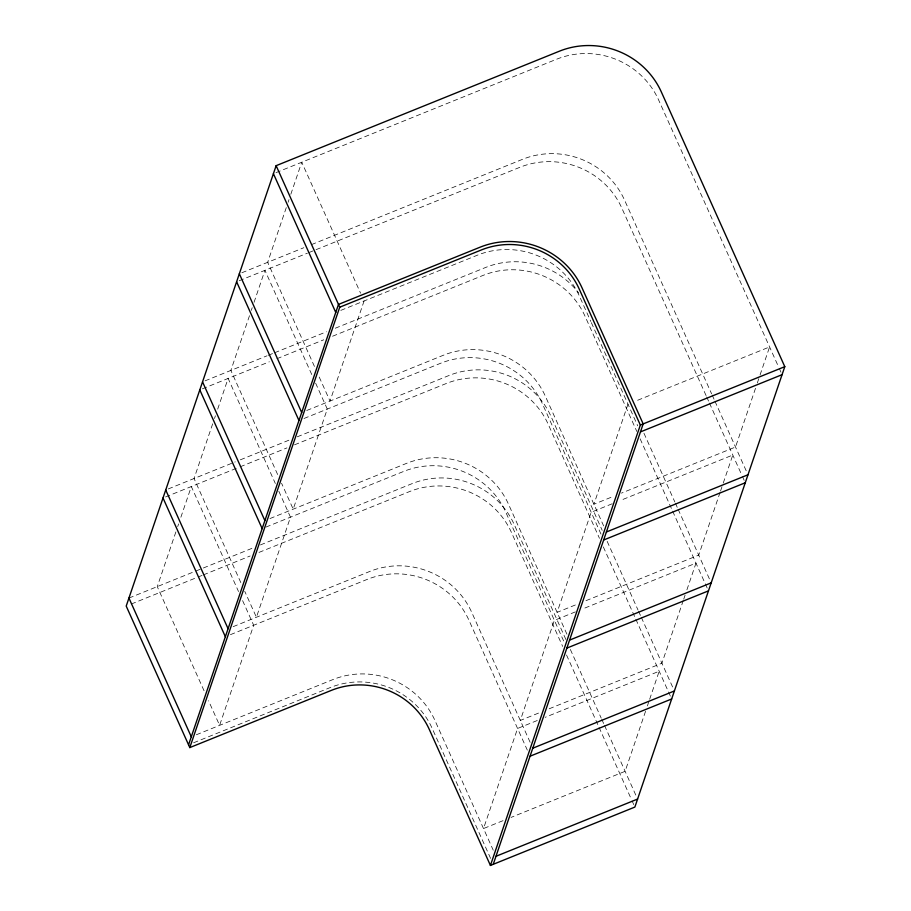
<?xml version="1.0" encoding="UTF-8"?>
<svg xmlns="http://www.w3.org/2000/svg" width="911" height="911" viewBox="0 0 911 911"><rect width="100%" height="100%" fill="white"/><g stroke="black" fill="none" stroke-linecap="round" stroke-linejoin="round"><path stroke-width="0.68" stroke-dasharray="4.55 3.42" d="M175.88 531.91L157.261 586.627L204.463 691.654M177.702 526.569L178.613 523.905M180.879 517.232L191.333 486.531L238.534 591.558M212.684 423.809L194.054 478.526L241.256 583.552M214.506 418.468L215.406 415.803M217.683 409.13L228.137 378.429L275.327 483.456M249.489 315.707L230.859 370.424L278.06 475.451M251.299 310.366L252.21 307.702M254.032 302.361L264.93 270.339L312.131 375.366M286.282 207.606L267.663 262.322L314.853 367.349M288.104 202.276L289.015 199.6M290.825 194.271L301.735 162.238L360.585 293.194M364.081 300.972L330.01 401.068L318.941 376.437M627.986 404.165L593.904 504.25L613.581 496.301M645.569 711.263L625.117 771.321L511.048 817.418M647.379 705.923L649.201 700.593M649.657 699.249L659.2 671.225L545.12 717.333M683.273 600.497L661.921 663.219L549.151 708.792M683.728 599.165L685.095 595.156M686.905 589.816L695.993 563.123L581.924 609.231M720.077 492.395L698.726 555.118L585.955 600.691M720.533 491.063L722.799 484.39M723.254 483.058L732.797 455.033L620.027 500.606M755.515 388.302L735.519 447.028L621.439 493.124M757.326 382.962L759.603 376.289M760.059 374.956L769.59 346.932L635.855 400.988M275.987 172.646L556.632 59.215A77.663 74.725 18.8 0 1 658.619 99.971L778.757 367.315M241.859 272.753L303.818 247.712M311.403 244.649L522.561 159.311A77.663 74.725 18.8 0 1 624.536 200.067L711.616 393.825M239.183 280.736L307.417 253.167M308.681 252.654L519.828 167.317A77.663 74.725 18.8 0 1 621.814 208.072L706.139 395.704M340.816 310.378L477.375 255.194A77.663 74.725 18.8 0 1 579.35 295.95L590.806 321.435M205.066 380.855L267.014 355.814M268.289 355.301L273.346 353.252M274.61 352.751L326.445 331.798M335.294 328.222L485.757 267.413A77.663 74.725 18.8 0 1 578.724 293.046M202.39 388.838L269.349 361.781M276.933 358.706L323.724 339.803M332.572 336.227L483.035 275.418A77.663 74.725 18.8 0 1 585.01 316.174L636.823 431.45M306.745 410.474L443.293 355.279A77.663 74.725 18.8 0 1 545.279 396.034L603.651 525.932M304.012 418.479L440.571 363.284A77.663 74.725 18.8 0 1 542.546 404.04L601.465 535.156M168.262 488.945L235.277 461.866M240.333 459.827L289.641 439.899M297.237 436.825L448.964 375.514A77.663 74.725 18.8 0 1 550.939 416.259L602.194 530.316M165.54 496.962L238.876 467.32M240.14 466.808L286.919 447.905M294.504 444.83L446.231 383.52A77.663 74.725 18.8 0 1 548.217 424.275L599.472 538.321M269.941 518.564L406.5 463.38A77.663 74.725 18.8 0 1 508.475 504.136L567.314 635.058M265.955 527.082L403.767 471.386A77.663 74.725 18.8 0 1 505.753 512.141L564.125 642.039M128.941 598.072L194.681 571.493M195.945 570.992L252.848 547.989M260.432 544.926L412.159 483.604A77.663 74.725 18.8 0 1 514.134 524.36L565.947 639.636M131.264 604.039L197.015 577.46M198.279 576.948L202.071 575.422M203.335 574.909L250.115 555.995M258.975 552.419L409.438 491.61A77.663 74.725 18.8 0 1 511.413 532.366L562.668 646.423M233.148 626.666L369.695 571.482A77.663 74.725 18.8 0 1 471.682 612.238L530.601 743.342M230.415 634.671L366.974 579.487A77.663 74.725 18.8 0 1 468.949 620.243L527.321 750.14M612.158 503.783L591.182 512.255L557.111 612.351L576.777 604.403M196.343 734.767L332.902 679.583A77.663 74.725 18.8 0 1 434.877 720.328L493.25 850.225M193.622 742.772L330.169 687.589A77.663 74.725 18.8 0 1 432.156 728.344L491.075 859.449M575.365 611.885L554.378 620.357L520.306 720.453L539.972 712.504M537.251 720.51L517.585 728.458L483.513 828.554L503.179 820.606M779.235 368.374L780.966 372.223M712.163 395.055L714.372 399.963M714.919 401.193L746.883 472.319M706.685 396.934L708.895 401.842M709.441 403.061L741.953 475.417M742.431 476.476L744.162 480.325M643.952 433.249L674.812 501.927M675.37 503.157L677.568 508.065M678.126 509.283L710.09 580.421M591.353 322.653L637.723 425.836M640.126 438.806L672.09 509.932M672.637 511.162L707.357 588.426M607.159 541.35L638.019 610.028M638.565 611.258L640.775 616.155M641.321 617.385L673.252 688.443M603.321 546.907L635.286 618.034M635.844 619.264L670.564 696.528M570.354 649.452L601.214 718.13M601.772 719.348L603.97 724.256M604.528 725.486L637.586 799.072M566.528 655.009L598.493 726.135M599.039 727.365L631.562 799.721M632.109 800.94L633.76 804.618M315.627 383.144L327.277 409.073L293.205 509.169L281.556 483.229M278.823 491.245L290.484 517.175L256.412 617.259L244.752 591.33M242.611 600.634L253.679 625.276L219.608 725.361L208.539 700.73"/><path stroke-width="1.37" d="M276.135 165.677L126.208 606.077L189.807 747.589L331.422 690.356A74.554 71.741 18.8 0 1 429.32 729.483L490.425 865.45L634.865 807.078L784.792 366.666L661.34 91.965A77.663 74.725 18.8 0 0 559.354 51.21L276.135 165.677L339.735 307.189L189.807 747.589M188.554 744.822L338.482 304.411L480.097 247.188A77.663 74.725 18.8 0 1 582.072 287.933L643.177 423.9L493.25 864.3M490.425 865.45L640.342 425.05L579.248 289.083A74.554 71.741 18.8 0 0 481.338 249.956L339.735 307.189M640.342 425.05L784.792 366.666M640.456 431.905L782.059 374.683M606.373 532.001L747.988 474.768M603.651 540.007L745.266 482.773M569.58 640.103L711.195 582.869M566.847 648.108L708.462 590.875M532.776 748.204L674.391 690.971M530.054 756.21L671.669 698.976M495.983 856.294L637.586 799.072M273.414 173.682L335.76 312.427M239.331 273.778L301.689 412.512M236.609 281.784L298.956 420.518M202.538 381.868L264.885 520.614M199.805 389.885L262.163 528.619M165.734 489.97L228.08 628.715M163.012 497.975L225.359 636.721M128.941 598.072L191.287 736.805"/></g></svg>
